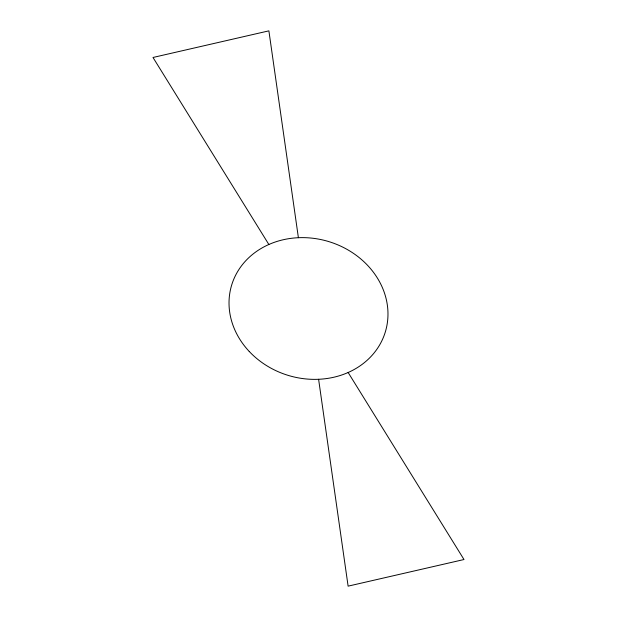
<?xml version="1.0" encoding="UTF-8"?>
<svg xmlns="http://www.w3.org/2000/svg" width="617" height="617" viewBox="0 0 617 617"><rect width="100%" height="100%" fill="white"/><g stroke="black" fill="none" stroke-linecap="round" stroke-linejoin="round"><path stroke-width="0.93" d="M268.858 244.502L153.001 57.474L268.889 30.85L298.397 237.715M348.142 372.498L463.999 559.526L348.111 586.15L318.603 379.285M249.245 351.466A80.326 69.914 17.1 0 0 383.998 335.833A80.326 69.914 17.1 0 0 292.257 238.201A80.326 69.914 17.1 0 0 249.245 351.466"/></g></svg>
